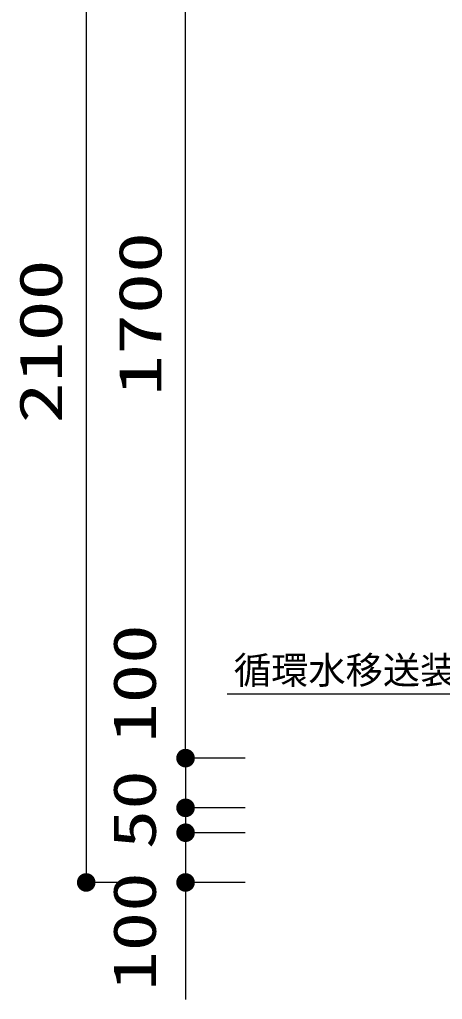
# Model space of a CAD drawing. Units: millimetres, scale not verified. Extents: x -9377 to 7942, y -6674 to 5404.
# Drawn here: x -1926 to -1075, y -4259 to -2288 of the extents above; entities that cross this region are included whole.
import ezdxf
from ezdxf.enums import TextEntityAlignment as Align

# ---------------------------------------------------------------- set-up
doc = ezdxf.new("R2010")
doc.units = ezdxf.units.MM
doc.header["$LTSCALE"] = 30
doc.layers.add('0-1_KIKI', color=3, linetype='Continuous', lineweight=25)
doc.layers.add('0-6_SUNPO', color=7, linetype='Continuous', lineweight=25)
doc.styles.add('MS Gothic', font='')
doc.styles.add('ＭＳ ゴシック', font='')
doc.styles.get('MS Gothic').set_extended_font_data('MS Gothic')
doc.styles.get('ＭＳ ゴシック').set_extended_font_data('MS Gothic')

msp = doc.modelspace()

# ---------------------------------------------------------------- linework, layer by layer
at = {"layer": '0-1_KIKI', "color": 4}
msp.add_line((-981.08, -3645), (-1508.1, -3645), dxfattribs=at)
at = {"layer": '0-6_SUNPO', "color": 4}
for p, q in [((-1792.01, -1923.58), (-1792.01, -4023.59)), ((-1592.01, -3773.58), (-1592.01, -2073.58)), ((-1472.01, -3773.58), (-1592.01, -3773.58)), ((-1592.01, -3773.58), (-1592.01, -3873.58)), ((-1472.01, -3773.58), (-1592.01, -3773.58)), ((-1472.01, -3873.58), (-1592.01, -3873.58)), ((-1472.01, -3873.58), (-1592.01, -3873.58)), ((-1592.01, -3873.58), (-1592.01, -3923.58)), ((-1472.01, -3923.58), (-1592.01, -3923.58)), ((-1472.01, -3923.58), (-1592.01, -3923.58)), ((-1592.01, -3923.58), (-1592.01, -4023.58)), ((-1672.01, -4023.59), (-1792.01, -4023.59)), ((-1472.01, -4023.58), (-1592.01, -4023.58)), ((-1592.01, -4023.58), (-1592.01, -4258.82))]:
    msp.add_line(p, q, dxfattribs=at)
at = {"layer": '0-6_SUNPO'}
for points in [[(-1607.6, -3763.16), (-1592.01, -3773.58), (-1609.33, -3766.41)], [(-1607.6, -3763.16), (-1592.01, -3773.58), (-1609.33, -3766.41)], [(-1605.27, -3760.32), (-1592.01, -3773.58), (-1607.6, -3763.16)], [(-1605.27, -3760.32), (-1592.01, -3773.58), (-1607.6, -3763.16)], [(-1602.43, -3757.99), (-1592.01, -3773.58), (-1605.27, -3760.32)], [(-1602.43, -3757.99), (-1592.01, -3773.58), (-1605.27, -3760.32)], [(-1599.19, -3756.26), (-1592.01, -3773.58), (-1602.43, -3757.99)], [(-1599.19, -3756.26), (-1592.01, -3773.58), (-1602.43, -3757.99)], [(-1595.67, -3755.19), (-1592.01, -3773.58), (-1599.19, -3756.26)], [(-1595.67, -3755.19), (-1592.01, -3773.58), (-1599.19, -3756.26)], [(-1592.01, -3754.83), (-1592.01, -3773.58), (-1595.67, -3755.19)], [(-1592.01, -3754.83), (-1592.01, -3773.58), (-1595.67, -3755.19)], [(-1588.35, -3755.19), (-1592.01, -3773.58), (-1592.01, -3754.83)], [(-1588.35, -3755.19), (-1592.01, -3773.58), (-1592.01, -3754.83)], [(-1584.83, -3756.26), (-1592.01, -3773.58), (-1588.35, -3755.19)], [(-1584.83, -3756.26), (-1592.01, -3773.58), (-1588.35, -3755.19)], [(-1581.59, -3757.99), (-1592.01, -3773.58), (-1584.83, -3756.26)], [(-1581.59, -3757.99), (-1592.01, -3773.58), (-1584.83, -3756.26)], [(-1578.75, -3760.32), (-1592.01, -3773.58), (-1581.59, -3757.99)], [(-1578.75, -3760.32), (-1592.01, -3773.58), (-1581.59, -3757.99)], [(-1576.42, -3763.16), (-1592.01, -3773.58), (-1578.75, -3760.32)], [(-1576.42, -3763.16), (-1592.01, -3773.58), (-1578.75, -3760.32)], [(-1574.69, -3766.41), (-1592.01, -3773.58), (-1576.42, -3763.16)], [(-1574.69, -3766.41), (-1592.01, -3773.58), (-1576.42, -3763.16)], [(-1610.4, -3769.92), (-1592.01, -3773.58), (-1610.76, -3773.58)], [(-1610.4, -3769.92), (-1592.01, -3773.58), (-1610.76, -3773.58)], [(-1610.76, -3773.58), (-1592.01, -3773.58), (-1610.4, -3777.24)], [(-1610.76, -3773.58), (-1592.01, -3773.58), (-1610.4, -3777.24)], [(-1609.33, -3766.41), (-1592.01, -3773.58), (-1610.4, -3769.92)], [(-1609.33, -3766.41), (-1592.01, -3773.58), (-1610.4, -3769.92)], [(-1610.4, -3777.24), (-1592.01, -3773.58), (-1609.33, -3780.76)], [(-1610.4, -3777.24), (-1592.01, -3773.58), (-1609.33, -3780.76)], [(-1609.33, -3780.76), (-1592.01, -3773.58), (-1607.6, -3784)], [(-1609.33, -3780.76), (-1592.01, -3773.58), (-1607.6, -3784)], [(-1607.6, -3784), (-1592.01, -3773.58), (-1605.27, -3786.84)], [(-1607.6, -3784), (-1592.01, -3773.58), (-1605.27, -3786.84)], [(-1605.27, -3786.84), (-1592.01, -3773.58), (-1602.43, -3789.17)], [(-1605.27, -3786.84), (-1592.01, -3773.58), (-1602.43, -3789.17)], [(-1602.43, -3789.17), (-1592.01, -3773.58), (-1599.19, -3790.9)], [(-1602.43, -3789.17), (-1592.01, -3773.58), (-1599.19, -3790.9)], [(-1599.19, -3790.9), (-1592.01, -3773.58), (-1595.67, -3791.97)], [(-1599.19, -3790.9), (-1592.01, -3773.58), (-1595.67, -3791.97)], [(-1595.67, -3791.97), (-1592.01, -3773.58), (-1592.01, -3792.33)], [(-1595.67, -3791.97), (-1592.01, -3773.58), (-1592.01, -3792.33)], [(-1573.62, -3769.92), (-1592.01, -3773.58), (-1574.69, -3766.41)], [(-1573.62, -3769.92), (-1592.01, -3773.58), (-1574.69, -3766.41)], [(-1573.26, -3773.58), (-1592.01, -3773.58), (-1573.62, -3769.92)], [(-1573.26, -3773.58), (-1592.01, -3773.58), (-1573.62, -3769.92)], [(-1592.01, -3792.33), (-1592.01, -3773.58), (-1588.35, -3791.97)], [(-1588.35, -3791.97), (-1592.01, -3773.58), (-1584.83, -3790.9)], [(-1584.83, -3790.9), (-1592.01, -3773.58), (-1581.59, -3789.17)], [(-1581.59, -3789.17), (-1592.01, -3773.58), (-1578.75, -3786.84)], [(-1578.75, -3786.84), (-1592.01, -3773.58), (-1576.42, -3784)], [(-1576.42, -3784), (-1592.01, -3773.58), (-1574.69, -3780.76)], [(-1574.69, -3780.76), (-1592.01, -3773.58), (-1573.62, -3777.24)], [(-1573.62, -3777.24), (-1592.01, -3773.58), (-1573.26, -3773.58)], [(-1592.01, -3792.33), (-1592.01, -3773.58), (-1588.35, -3791.97)], [(-1588.35, -3791.97), (-1592.01, -3773.58), (-1584.83, -3790.9)], [(-1584.83, -3790.9), (-1592.01, -3773.58), (-1581.59, -3789.17)], [(-1581.59, -3789.17), (-1592.01, -3773.58), (-1578.75, -3786.84)], [(-1578.75, -3786.84), (-1592.01, -3773.58), (-1576.42, -3784)], [(-1576.42, -3784), (-1592.01, -3773.58), (-1574.69, -3780.76)], [(-1574.69, -3780.76), (-1592.01, -3773.58), (-1573.62, -3777.24)], [(-1573.62, -3777.24), (-1592.01, -3773.58), (-1573.26, -3773.58)], [(-1605.27, -3860.32), (-1592.01, -3873.58), (-1607.6, -3863.16)], [(-1605.27, -3860.32), (-1592.01, -3873.58), (-1607.6, -3863.16)], [(-1602.43, -3857.99), (-1592.01, -3873.58), (-1605.27, -3860.32)], [(-1602.43, -3857.99), (-1592.01, -3873.58), (-1605.27, -3860.32)], [(-1599.19, -3856.26), (-1592.01, -3873.58), (-1602.43, -3857.99)], [(-1599.19, -3856.26), (-1592.01, -3873.58), (-1602.43, -3857.99)], [(-1595.67, -3855.19), (-1592.01, -3873.58), (-1599.19, -3856.26)], [(-1595.67, -3855.19), (-1592.01, -3873.58), (-1599.19, -3856.26)], [(-1592.01, -3854.83), (-1592.01, -3873.58), (-1595.67, -3855.19)], [(-1592.01, -3854.83), (-1592.01, -3873.58), (-1595.67, -3855.19)], [(-1588.35, -3855.19), (-1592.01, -3873.58), (-1592.01, -3854.83)], [(-1588.35, -3855.19), (-1592.01, -3873.58), (-1592.01, -3854.83)], [(-1584.83, -3856.26), (-1592.01, -3873.58), (-1588.35, -3855.19)], [(-1584.83, -3856.26), (-1592.01, -3873.58), (-1588.35, -3855.19)], [(-1581.59, -3857.99), (-1592.01, -3873.58), (-1584.83, -3856.26)], [(-1581.59, -3857.99), (-1592.01, -3873.58), (-1584.83, -3856.26)], [(-1578.75, -3860.32), (-1592.01, -3873.58), (-1581.59, -3857.99)], [(-1578.75, -3860.32), (-1592.01, -3873.58), (-1581.59, -3857.99)], [(-1576.42, -3863.16), (-1592.01, -3873.58), (-1578.75, -3860.32)], [(-1576.42, -3863.16), (-1592.01, -3873.58), (-1578.75, -3860.32)], [(-1610.4, -3869.92), (-1592.01, -3873.58), (-1610.76, -3873.58)], [(-1610.4, -3869.92), (-1592.01, -3873.58), (-1610.76, -3873.58)], [(-1610.76, -3873.58), (-1592.01, -3873.58), (-1610.4, -3877.24)], [(-1610.76, -3873.58), (-1592.01, -3873.58), (-1610.4, -3877.24)], [(-1609.33, -3866.41), (-1592.01, -3873.58), (-1610.4, -3869.92)], [(-1609.33, -3866.41), (-1592.01, -3873.58), (-1610.4, -3869.92)], [(-1610.4, -3877.24), (-1592.01, -3873.58), (-1609.33, -3880.76)], [(-1610.4, -3877.24), (-1592.01, -3873.58), (-1609.33, -3880.76)], [(-1607.6, -3863.16), (-1592.01, -3873.58), (-1609.33, -3866.41)], [(-1607.6, -3863.16), (-1592.01, -3873.58), (-1609.33, -3866.41)], [(-1609.33, -3880.76), (-1592.01, -3873.58), (-1607.6, -3884)], [(-1609.33, -3880.76), (-1592.01, -3873.58), (-1607.6, -3884)], [(-1607.6, -3884), (-1592.01, -3873.58), (-1605.27, -3886.84)], [(-1607.6, -3884), (-1592.01, -3873.58), (-1605.27, -3886.84)], [(-1605.27, -3886.84), (-1592.01, -3873.58), (-1602.43, -3889.17)], [(-1605.27, -3886.84), (-1592.01, -3873.58), (-1602.43, -3889.17)], [(-1602.43, -3889.17), (-1592.01, -3873.58), (-1599.19, -3890.9)], [(-1602.43, -3889.17), (-1592.01, -3873.58), (-1599.19, -3890.9)], [(-1599.19, -3890.9), (-1592.01, -3873.58), (-1595.67, -3891.97)], [(-1599.19, -3890.9), (-1592.01, -3873.58), (-1595.67, -3891.97)], [(-1595.67, -3891.97), (-1592.01, -3873.58), (-1592.01, -3892.33)], [(-1595.67, -3891.97), (-1592.01, -3873.58), (-1592.01, -3892.33)], [(-1574.69, -3866.41), (-1592.01, -3873.58), (-1576.42, -3863.16)], [(-1574.69, -3866.41), (-1592.01, -3873.58), (-1576.42, -3863.16)], [(-1573.62, -3869.92), (-1592.01, -3873.58), (-1574.69, -3866.41)], [(-1573.62, -3869.92), (-1592.01, -3873.58), (-1574.69, -3866.41)], [(-1573.26, -3873.58), (-1592.01, -3873.58), (-1573.62, -3869.92)], [(-1573.26, -3873.58), (-1592.01, -3873.58), (-1573.62, -3869.92)], [(-1592.01, -3892.33), (-1592.01, -3873.58), (-1588.35, -3891.97)], [(-1588.35, -3891.97), (-1592.01, -3873.58), (-1584.83, -3890.9)], [(-1584.83, -3890.9), (-1592.01, -3873.58), (-1581.59, -3889.17)], [(-1581.59, -3889.17), (-1592.01, -3873.58), (-1578.75, -3886.84)], [(-1578.75, -3886.84), (-1592.01, -3873.58), (-1576.42, -3884)], [(-1576.42, -3884), (-1592.01, -3873.58), (-1574.69, -3880.76)], [(-1574.69, -3880.76), (-1592.01, -3873.58), (-1573.62, -3877.24)], [(-1573.62, -3877.24), (-1592.01, -3873.58), (-1573.26, -3873.58)], [(-1592.01, -3892.33), (-1592.01, -3873.58), (-1588.35, -3891.97)], [(-1588.35, -3891.97), (-1592.01, -3873.58), (-1584.83, -3890.9)], [(-1584.83, -3890.9), (-1592.01, -3873.58), (-1581.59, -3889.17)], [(-1581.59, -3889.17), (-1592.01, -3873.58), (-1578.75, -3886.84)], [(-1578.75, -3886.84), (-1592.01, -3873.58), (-1576.42, -3884)], [(-1576.42, -3884), (-1592.01, -3873.58), (-1574.69, -3880.76)], [(-1574.69, -3880.76), (-1592.01, -3873.58), (-1573.62, -3877.24)], [(-1573.62, -3877.24), (-1592.01, -3873.58), (-1573.26, -3873.58)], [(-1610.4, -3919.92), (-1592.01, -3923.58), (-1610.76, -3923.58)], [(-1610.4, -3919.92), (-1592.01, -3923.58), (-1610.76, -3923.58)], [(-1609.33, -3916.41), (-1592.01, -3923.58), (-1610.4, -3919.92)], [(-1609.33, -3916.41), (-1592.01, -3923.58), (-1610.4, -3919.92)], [(-1607.6, -3913.16), (-1592.01, -3923.58), (-1609.33, -3916.41)], [(-1607.6, -3913.16), (-1592.01, -3923.58), (-1609.33, -3916.41)], [(-1605.27, -3910.32), (-1592.01, -3923.58), (-1607.6, -3913.16)], [(-1605.27, -3910.32), (-1592.01, -3923.58), (-1607.6, -3913.16)], [(-1602.43, -3907.99), (-1592.01, -3923.58), (-1605.27, -3910.32)], [(-1602.43, -3907.99), (-1592.01, -3923.58), (-1605.27, -3910.32)], [(-1599.19, -3906.26), (-1592.01, -3923.58), (-1602.43, -3907.99)], [(-1599.19, -3906.26), (-1592.01, -3923.58), (-1602.43, -3907.99)], [(-1595.67, -3905.19), (-1592.01, -3923.58), (-1599.19, -3906.26)], [(-1595.67, -3905.19), (-1592.01, -3923.58), (-1599.19, -3906.26)], [(-1592.01, -3904.83), (-1592.01, -3923.58), (-1595.67, -3905.19)], [(-1592.01, -3904.83), (-1592.01, -3923.58), (-1595.67, -3905.19)], [(-1588.35, -3905.19), (-1592.01, -3923.58), (-1592.01, -3904.83)], [(-1588.35, -3905.19), (-1592.01, -3923.58), (-1592.01, -3904.83)], [(-1584.83, -3906.26), (-1592.01, -3923.58), (-1588.35, -3905.19)], [(-1584.83, -3906.26), (-1592.01, -3923.58), (-1588.35, -3905.19)], [(-1581.59, -3907.99), (-1592.01, -3923.58), (-1584.83, -3906.26)], [(-1581.59, -3907.99), (-1592.01, -3923.58), (-1584.83, -3906.26)], [(-1578.75, -3910.32), (-1592.01, -3923.58), (-1581.59, -3907.99)], [(-1578.75, -3910.32), (-1592.01, -3923.58), (-1581.59, -3907.99)], [(-1576.42, -3913.16), (-1592.01, -3923.58), (-1578.75, -3910.32)], [(-1576.42, -3913.16), (-1592.01, -3923.58), (-1578.75, -3910.32)], [(-1574.69, -3916.41), (-1592.01, -3923.58), (-1576.42, -3913.16)], [(-1574.69, -3916.41), (-1592.01, -3923.58), (-1576.42, -3913.16)], [(-1573.62, -3919.92), (-1592.01, -3923.58), (-1574.69, -3916.41)], [(-1573.62, -3919.92), (-1592.01, -3923.58), (-1574.69, -3916.41)], [(-1573.26, -3923.58), (-1592.01, -3923.58), (-1573.62, -3919.92)], [(-1573.26, -3923.58), (-1592.01, -3923.58), (-1573.62, -3919.92)], [(-1610.76, -3923.58), (-1592.01, -3923.58), (-1610.4, -3927.24)], [(-1610.76, -3923.58), (-1592.01, -3923.58), (-1610.4, -3927.24)], [(-1610.4, -3927.24), (-1592.01, -3923.58), (-1609.33, -3930.76)], [(-1610.4, -3927.24), (-1592.01, -3923.58), (-1609.33, -3930.76)], [(-1609.33, -3930.76), (-1592.01, -3923.58), (-1607.6, -3934)], [(-1609.33, -3930.76), (-1592.01, -3923.58), (-1607.6, -3934)], [(-1607.6, -3934), (-1592.01, -3923.58), (-1605.27, -3936.84)], [(-1607.6, -3934), (-1592.01, -3923.58), (-1605.27, -3936.84)], [(-1605.27, -3936.84), (-1592.01, -3923.58), (-1602.43, -3939.17)], [(-1605.27, -3936.84), (-1592.01, -3923.58), (-1602.43, -3939.17)], [(-1602.43, -3939.17), (-1592.01, -3923.58), (-1599.19, -3940.9)], [(-1602.43, -3939.17), (-1592.01, -3923.58), (-1599.19, -3940.9)], [(-1599.19, -3940.9), (-1592.01, -3923.58), (-1595.67, -3941.97)], [(-1599.19, -3940.9), (-1592.01, -3923.58), (-1595.67, -3941.97)], [(-1595.67, -3941.97), (-1592.01, -3923.58), (-1592.01, -3942.33)], [(-1595.67, -3941.97), (-1592.01, -3923.58), (-1592.01, -3942.33)], [(-1592.01, -3942.33), (-1592.01, -3923.58), (-1588.35, -3941.97)], [(-1588.35, -3941.97), (-1592.01, -3923.58), (-1584.83, -3940.9)], [(-1584.83, -3940.9), (-1592.01, -3923.58), (-1581.59, -3939.17)], [(-1581.59, -3939.17), (-1592.01, -3923.58), (-1578.75, -3936.84)], [(-1578.75, -3936.84), (-1592.01, -3923.58), (-1576.42, -3934)], [(-1576.42, -3934), (-1592.01, -3923.58), (-1574.69, -3930.76)], [(-1574.69, -3930.76), (-1592.01, -3923.58), (-1573.62, -3927.24)], [(-1573.62, -3927.24), (-1592.01, -3923.58), (-1573.26, -3923.58)], [(-1592.01, -3942.33), (-1592.01, -3923.58), (-1588.35, -3941.97)], [(-1588.35, -3941.97), (-1592.01, -3923.58), (-1584.83, -3940.9)], [(-1584.83, -3940.9), (-1592.01, -3923.58), (-1581.59, -3939.17)], [(-1581.59, -3939.17), (-1592.01, -3923.58), (-1578.75, -3936.84)], [(-1578.75, -3936.84), (-1592.01, -3923.58), (-1576.42, -3934)], [(-1576.42, -3934), (-1592.01, -3923.58), (-1574.69, -3930.76)], [(-1574.69, -3930.76), (-1592.01, -3923.58), (-1573.62, -3927.24)], [(-1573.62, -3927.24), (-1592.01, -3923.58), (-1573.26, -3923.58)], [(-1809.33, -4016.41), (-1792.01, -4023.59), (-1810.4, -4019.93)], [(-1807.6, -4013.17), (-1792.01, -4023.59), (-1809.33, -4016.41)], [(-1805.27, -4010.33), (-1792.01, -4023.59), (-1807.6, -4013.17)], [(-1802.43, -4008), (-1792.01, -4023.59), (-1805.27, -4010.33)], [(-1799.19, -4006.27), (-1792.01, -4023.59), (-1802.43, -4008)], [(-1795.67, -4005.2), (-1792.01, -4023.59), (-1799.19, -4006.27)], [(-1792.01, -4004.84), (-1792.01, -4023.59), (-1795.67, -4005.2)], [(-1788.35, -4005.2), (-1792.01, -4023.59), (-1792.01, -4004.84)], [(-1784.83, -4006.27), (-1792.01, -4023.59), (-1788.35, -4005.2)], [(-1781.59, -4008), (-1792.01, -4023.59), (-1784.83, -4006.27)], [(-1778.75, -4010.33), (-1792.01, -4023.59), (-1781.59, -4008)], [(-1776.42, -4013.17), (-1792.01, -4023.59), (-1778.75, -4010.33)], [(-1774.69, -4016.41), (-1792.01, -4023.59), (-1776.42, -4013.17)], [(-1773.62, -4019.93), (-1792.01, -4023.59), (-1774.69, -4016.41)], [(-1609.33, -4016.41), (-1592.01, -4023.58), (-1610.4, -4019.92)], [(-1607.6, -4013.16), (-1592.01, -4023.58), (-1609.33, -4016.41)], [(-1605.27, -4010.32), (-1592.01, -4023.58), (-1607.6, -4013.16)], [(-1602.43, -4007.99), (-1592.01, -4023.58), (-1605.27, -4010.32)], [(-1599.19, -4006.26), (-1592.01, -4023.58), (-1602.43, -4007.99)], [(-1595.67, -4005.19), (-1592.01, -4023.58), (-1599.19, -4006.26)], [(-1592.01, -4004.83), (-1592.01, -4023.58), (-1595.67, -4005.19)], [(-1588.35, -4005.19), (-1592.01, -4023.58), (-1592.01, -4004.83)], [(-1584.83, -4006.26), (-1592.01, -4023.58), (-1588.35, -4005.19)], [(-1581.59, -4007.99), (-1592.01, -4023.58), (-1584.83, -4006.26)], [(-1578.75, -4010.32), (-1592.01, -4023.58), (-1581.59, -4007.99)], [(-1576.42, -4013.16), (-1592.01, -4023.58), (-1578.75, -4010.32)], [(-1574.69, -4016.41), (-1592.01, -4023.58), (-1576.42, -4013.16)], [(-1573.62, -4019.92), (-1592.01, -4023.58), (-1574.69, -4016.41)], [(-1810.4, -4019.93), (-1792.01, -4023.59), (-1810.76, -4023.59)], [(-1810.76, -4023.59), (-1792.01, -4023.59), (-1810.4, -4027.25)], [(-1810.4, -4027.25), (-1792.01, -4023.59), (-1809.33, -4030.76)], [(-1809.33, -4030.76), (-1792.01, -4023.59), (-1807.6, -4034.01)], [(-1807.6, -4034.01), (-1792.01, -4023.59), (-1805.27, -4036.85)], [(-1805.27, -4036.85), (-1792.01, -4023.59), (-1802.43, -4039.18)], [(-1802.43, -4039.18), (-1792.01, -4023.59), (-1799.19, -4040.91)], [(-1799.19, -4040.91), (-1792.01, -4023.59), (-1795.67, -4041.98)], [(-1795.67, -4041.98), (-1792.01, -4023.59), (-1792.01, -4042.34)], [(-1773.26, -4023.59), (-1792.01, -4023.59), (-1773.62, -4019.93)], [(-1792.01, -4042.34), (-1792.01, -4023.59), (-1788.35, -4041.98)], [(-1788.35, -4041.98), (-1792.01, -4023.59), (-1784.83, -4040.91)], [(-1784.83, -4040.91), (-1792.01, -4023.59), (-1781.59, -4039.18)], [(-1781.59, -4039.18), (-1792.01, -4023.59), (-1778.75, -4036.85)], [(-1778.75, -4036.85), (-1792.01, -4023.59), (-1776.42, -4034.01)], [(-1776.42, -4034.01), (-1792.01, -4023.59), (-1774.69, -4030.76)], [(-1774.69, -4030.76), (-1792.01, -4023.59), (-1773.62, -4027.25)], [(-1773.62, -4027.25), (-1792.01, -4023.59), (-1773.26, -4023.59)], [(-1610.4, -4019.92), (-1592.01, -4023.58), (-1610.76, -4023.58)], [(-1610.76, -4023.58), (-1592.01, -4023.58), (-1610.4, -4027.24)], [(-1610.4, -4027.24), (-1592.01, -4023.58), (-1609.33, -4030.76)], [(-1609.33, -4030.76), (-1592.01, -4023.58), (-1607.6, -4034)], [(-1607.6, -4034), (-1592.01, -4023.58), (-1605.27, -4036.84)], [(-1605.27, -4036.84), (-1592.01, -4023.58), (-1602.43, -4039.17)], [(-1602.43, -4039.17), (-1592.01, -4023.58), (-1599.19, -4040.9)], [(-1599.19, -4040.9), (-1592.01, -4023.58), (-1595.67, -4041.97)], [(-1595.67, -4041.97), (-1592.01, -4023.58), (-1592.01, -4042.33)], [(-1573.26, -4023.58), (-1592.01, -4023.58), (-1573.62, -4019.92)], [(-1592.01, -4042.33), (-1592.01, -4023.58), (-1588.35, -4041.97)], [(-1588.35, -4041.97), (-1592.01, -4023.58), (-1584.83, -4040.9)], [(-1584.83, -4040.9), (-1592.01, -4023.58), (-1581.59, -4039.17)], [(-1581.59, -4039.17), (-1592.01, -4023.58), (-1578.75, -4036.84)], [(-1578.75, -4036.84), (-1592.01, -4023.58), (-1576.42, -4034)], [(-1576.42, -4034), (-1592.01, -4023.58), (-1574.69, -4030.76)], [(-1574.69, -4030.76), (-1592.01, -4023.58), (-1573.62, -4027.24)], [(-1573.62, -4027.24), (-1592.01, -4023.58), (-1573.26, -4023.58)]]:
    msp.add_solid(points, dxfattribs=at)

# ---------------------------------------------------------------- texts
at = {"layer": '0-1_KIKI', "color": 4, "style": 'MS Gothic'}
msp.add_text('循環水移送装置', height=54.99, dxfattribs=at).set_placement((-1494.81, -3640.8), align=Align.BOTTOM_LEFT)
at = {"layer": '0-6_SUNPO', "color": 3, "style": 'ＭＳ ゴシック'}
for s, width, p in [('1700', 1.4, (-1614.51, -3045.3)), ('2100', 1.4, (-1814.51, -3100.44)), ('100', 1.35, (-1625.76, -3742.96)), ('50', 1.35, (-1625.76, -3956.87)), ('100', 1.35, (-1625.76, -4241.69))]:
    msp.add_text(s, height=86.59, rotation=90, dxfattribs=dict(at, width=width)).set_placement(p, align=Align.BOTTOM_LEFT)

doc.saveas('drawing.dxf')
